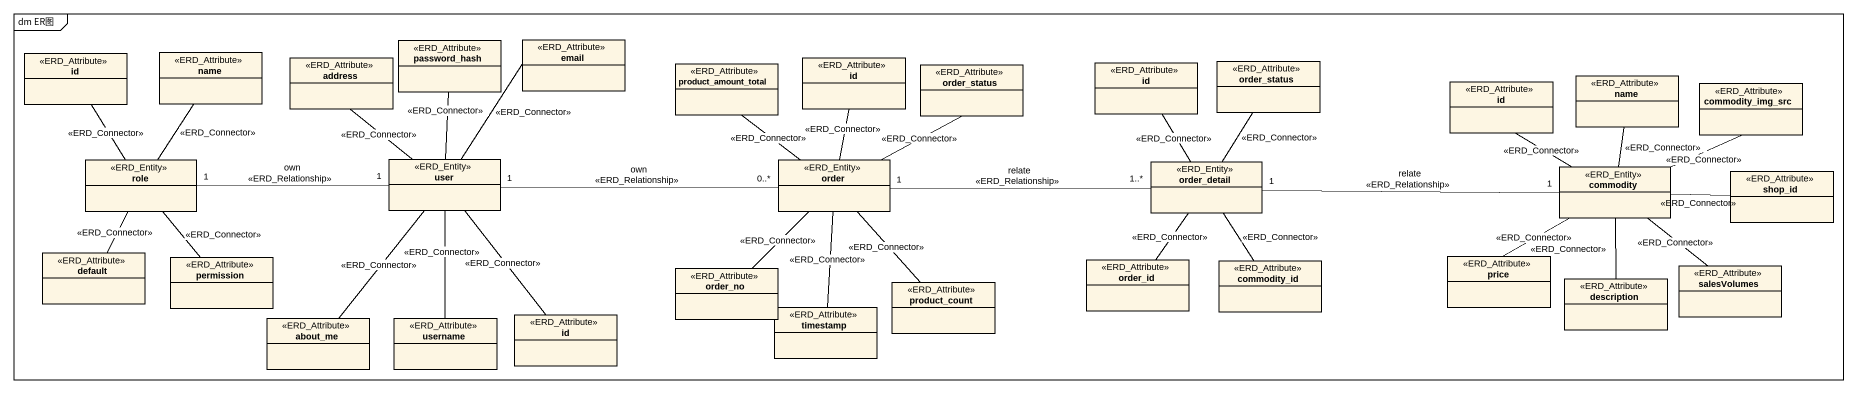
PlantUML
@startuml
mainframe dm ER图
hide circle
hide empty members
class id <<ERD_Attribute>>
class name <<ERD_Attribute>>
class address <<ERD_Attribute>>
class password_hash <<ERD_Attribute>>
class email <<ERD_Attribute>>
class product_amount_total <<ERD_Attribute>>
class "id" as id_2 <<ERD_Attribute>>
class order_status <<ERD_Attribute>>
class "id" as id_3 <<ERD_Attribute>>
class "order_status" as order_status_2 <<ERD_Attribute>>
class "id" as id_4 <<ERD_Attribute>>
class "name" as name_2 <<ERD_Attribute>>
class commodity_img_src <<ERD_Attribute>>
class role <<ERD_Entity>>
class user <<ERD_Entity>>
class order <<ERD_Entity>>
class order_detail <<ERD_Entity>>
class commodity <<ERD_Entity>>
class shop_id <<ERD_Attribute>>
class default <<ERD_Attribute>>
class permission <<ERD_Attribute>>
class order_no <<ERD_Attribute>>
class order_id <<ERD_Attribute>>
class commodity_id <<ERD_Attribute>>
class price <<ERD_Attribute>>
class salesVolumes <<ERD_Attribute>>
class timestamp <<ERD_Attribute>>
class product_count <<ERD_Attribute>>
class description <<ERD_Attribute>>
class about_me <<ERD_Attribute>>
class username <<ERD_Attribute>>
class "id" as id_5 <<ERD_Attribute>>
id -- role : <<ERD_Connector>>
product_amount_total -- order : <<ERD_Connector>>
id_2 -- order : <<ERD_Connector>>
order_status -- order : <<ERD_Connector>>
id_4 -- commodity : <<ERD_Connector>>
name_2 -- commodity : <<ERD_Connector>>
commodity_img_src -- commodity : <<ERD_Connector>>
role -up- name : <<ERD_Connector>>
role -- default : <<ERD_Connector>>
role -- permission : <<ERD_Connector>>
user -up- address : <<ERD_Connector>>
user -up- password_hash : <<ERD_Connector>>
user -up- email : <<ERD_Connector>>
user "1" -left- "1" role : own\n<<ERD_Relationship>>
user "1" -right- "0..*" order : own\n<<ERD_Relationship>>
user -- about_me : <<ERD_Connector>>
user -- username : <<ERD_Connector>>
user -- id_5 : <<ERD_Connector>>
order "1" -right- "1..*" order_detail : relate\n<<ERD_Relationship>>
order -- order_no : <<ERD_Connector>>
order -- timestamp : <<ERD_Connector>>
order -- product_count : <<ERD_Connector>>
order_detail -up- id_3 : <<ERD_Connector>>
order_detail -up- order_status_2 : <<ERD_Connector>>
order_detail "1" -right- "1" commodity : relate\n<<ERD_Relationship>>
order_detail -- order_id : <<ERD_Connector>>
order_detail -- commodity_id : <<ERD_Connector>>
commodity -- price : <<ERD_Connector>>
commodity -- salesVolumes : <<ERD_Connector>>
commodity -- description : <<ERD_Connector>>
shop_id -left- commodity : <<ERD_Connector>>
@enduml
